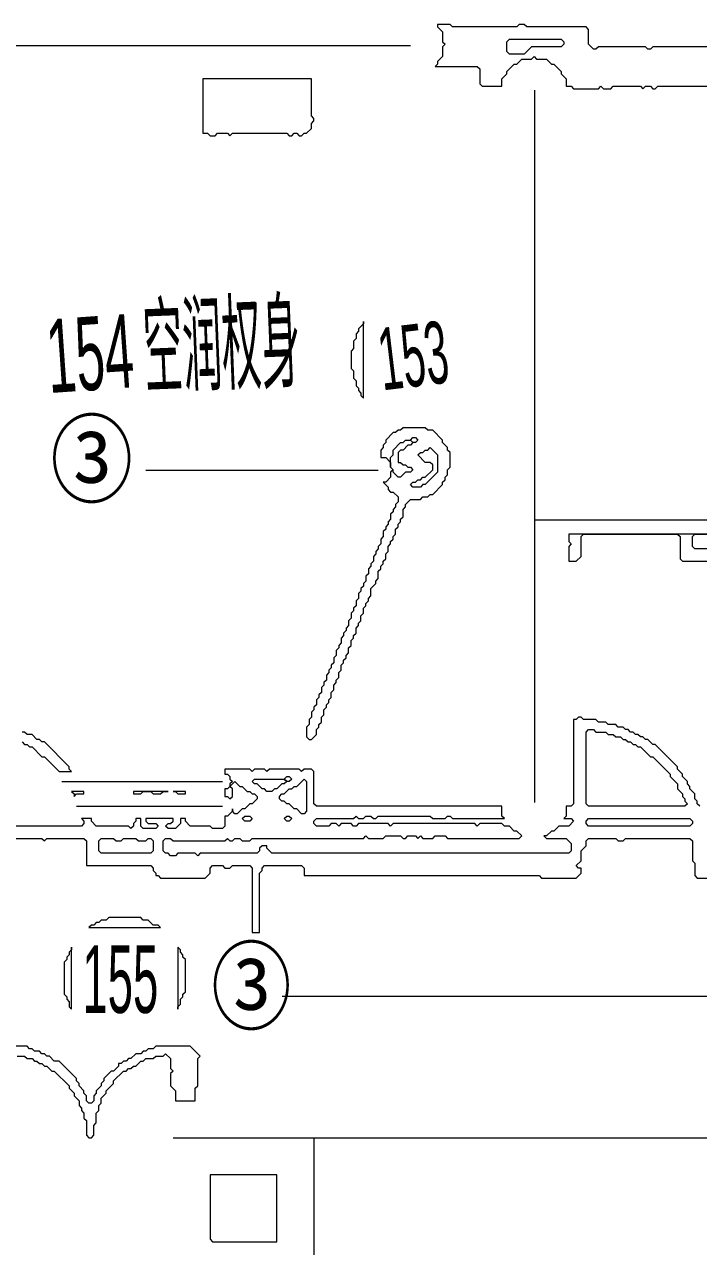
# Model space of a CAD drawing. Header units: millimetres. Extents: x 4 to 412, y 4 to 290.
# Drawn here: x 114.63 to 138.5, y 181.54 to 224.8 of the extents above; entities that cross this region are included whole.
import ezdxf

# ---------------------------------------------------------------- set-up
doc = ezdxf.new("R2010")
doc.units = ezdxf.units.MM
for name, color, linetype, lineweight in [('OCR_TEXT', 6, 'CONTINUOUS', 0), ('TRACE_CURVE', 6, 'CONTINUOUS', 0), ('TRACE_STRAIGHT', 5, 'CONTINUOUS', 0), ('TRACE_TEXT_SYMBOL', 6, 'CONTINUOUS', 0)]:
    doc.layers.add(name, color=color, linetype=linetype, lineweight=lineweight)
doc.styles.add('wqy-unicode', font='wqy-unicode')

msp = doc.modelspace()

# ---------------------------------------------------------------- linework, layer by layer
at = {"layer": 'TRACE_CURVE', "color": 6}
for points in [[(129.26, 224.803), (129.26, 224.716), (129.435, 224.541), (129.435, 224.19), (129.522, 224.103), (129.435, 224.015), (129.435, 223.665), (129.26, 223.49), (129.26, 223.402), (129.172, 223.315), (130.661, 223.315), (130.748, 223.227), (130.748, 222.701), (130.836, 222.614), (131.537, 222.614), (131.537, 222.877), (131.712, 223.052), (131.712, 223.139), (131.974, 223.402), (132.062, 223.402), (132.237, 223.577), (132.588, 223.577), (132.675, 223.665), (132.763, 223.577), (133.113, 223.577), (133.288, 223.402), (133.376, 223.402), (133.638, 223.139), (133.638, 223.052), (133.814, 222.877), (133.814, 222.614), (133.989, 222.614), (134.076, 222.526), (134.952, 222.526), (135.04, 222.614), (135.127, 222.526), (135.39, 222.526), (135.477, 222.614), (136.441, 222.614), (136.528, 222.526), (136.616, 222.614), (136.791, 222.614), (136.879, 222.526), (136.966, 222.526), (137.054, 222.614), (144.322, 222.614)], [(146.687, 224.015), (136.879, 224.015), (136.791, 223.928), (136.704, 223.928), (136.616, 224.015), (134.952, 224.015), (134.864, 223.928), (134.777, 223.928), (134.602, 224.103), (134.602, 224.628), (134.514, 224.716), (132.412, 224.716), (132.325, 224.803), (132.15, 224.803), (132.062, 224.716), (129.785, 224.716), (129.698, 224.803), (129.26, 224.803)], [(139.068, 206.763), (133.901, 206.763), (133.901, 206.5), (133.989, 206.413)], [(133.989, 206.413), (133.901, 206.325), (133.901, 205.8), (134.164, 205.8), (134.339, 205.975), (134.339, 206.675), (134.427, 206.763), (137.754, 206.763), (137.842, 206.675), (137.842, 205.887), (137.93, 205.8), (141.695, 205.8)], [(144.76, 206.238), (138.367, 206.238), (138.28, 206.325), (138.28, 206.675), (138.367, 206.763), (139.506, 206.763)], [(135.828, 199.932), (135.653, 199.932), (135.565, 200.02), (135.302, 200.02), (135.215, 200.107), (134.952, 200.107), (134.864, 200.195), (134.427, 200.195), (134.339, 200.282), (134.251, 200.282), (134.164, 200.195), (134.076, 200.195), (134.076, 197.217), (133.989, 197.13), (133.814, 197.13), (133.814, 196.779), (133.726, 196.692), (133.989, 196.692), (134.076, 196.604), (133.901, 196.429), (133.551, 196.429), (133.376, 196.254), (133.288, 196.254), (133.113, 196.079), (133.025, 196.079), (133.113, 195.991), (133.814, 195.991), (133.989, 195.816), (133.989, 195.553), (133.901, 195.466), (123.392, 195.466), (123.217, 195.641), (123.217, 195.729), (123.042, 195.729), (122.954, 195.641), (122.954, 195.553), (122.867, 195.466), (120.853, 195.466), (120.765, 195.378), (120.677, 195.466), (120.064, 195.466), (119.977, 195.378), (119.802, 195.378), (119.714, 195.466), (119.627, 195.466), (119.539, 195.553), (119.539, 195.904), (119.627, 195.991), (119.802, 195.991), (119.889, 195.904), (121.728, 195.904), (121.816, 195.991), (121.903, 195.904), (121.991, 195.904), (122.079, 195.991), (122.254, 195.991), (122.341, 195.904), (122.604, 195.904), (122.692, 195.991), (126.632, 195.991), (126.72, 196.079), (126.808, 195.991), (127.333, 195.991), (127.421, 196.079)], [(138.543, 197.13), (138.455, 197.217), (138.455, 197.305), (138.367, 197.393), (138.367, 197.568), (138.192, 197.743), (138.192, 197.83), (138.105, 197.918), (138.105, 198.006), (137.93, 198.181), (137.93, 198.268), (137.754, 198.443), (137.754, 198.531), (136.966, 199.319), (136.879, 199.319), (136.704, 199.494), (136.616, 199.494), (136.528, 199.582), (136.441, 199.582), (136.353, 199.669), (136.266, 199.669), (136.178, 199.757), (136.09, 199.757), (136.003, 199.845), (135.915, 199.845), (135.828, 199.932)], [(114.547, 199.407), (114.635, 199.319), (114.722, 199.319), (114.81, 199.232), (114.898, 199.232), (115.248, 198.881), (115.335, 198.881), (115.861, 198.356), (116.299, 198.356), (116.211, 198.443), (116.211, 198.531), (115.335, 199.407), (115.248, 199.407), (115.16, 199.494), (115.073, 199.494), (114.898, 199.669), (114.722, 199.669), (114.635, 199.757), (114.547, 199.757)], [(124.356, 198.443), (123.305, 198.443), (123.217, 198.356), (123.129, 198.443), (122.779, 198.443), (122.692, 198.356), (122.604, 198.443), (121.728, 198.443), (121.728, 198.268), (121.816, 198.268), (121.903, 198.181), (121.903, 198.093), (121.991, 198.006), (121.903, 197.918), (121.903, 197.83), (121.816, 197.743), (121.728, 197.743), (121.728, 197.48), (121.816, 197.48), (121.903, 197.393), (121.991, 197.48), (121.991, 197.743), (121.903, 197.83), (122.079, 198.006), (122.254, 197.83), (122.341, 197.83), (122.516, 197.655), (122.604, 197.655), (122.692, 197.568), (122.779, 197.568), (122.867, 197.48), (122.867, 197.393), (122.692, 197.217), (122.604, 197.217), (122.429, 197.042), (122.341, 197.042), (122.166, 196.867), (122.079, 196.867), (121.991, 196.955), (121.991, 197.042), (121.991, 196.955), (121.816, 196.779), (121.728, 196.779), (121.728, 196.429), (121.641, 196.342), (121.29, 196.342), (121.203, 196.429), (120.502, 196.429), (120.327, 196.604), (120.327, 196.692), (120.152, 196.692), (120.152, 196.517), (119.977, 196.342), (119.714, 196.342), (119.627, 196.429), (119.714, 196.517), (119.802, 196.517), (119.889, 196.604), (119.889, 196.692), (118.926, 196.692), (118.926, 196.604), (119.013, 196.517), (119.276, 196.517), (119.364, 196.429)], [(127.421, 196.079), (127.946, 196.079), (128.034, 195.991), (128.121, 195.991), (128.209, 196.079), (128.472, 196.079), (128.559, 195.991), (128.647, 196.079), (128.734, 195.991), (129.085, 195.991), (129.172, 196.079), (129.522, 196.079), (129.61, 195.991), (132.15, 195.991), (132.237, 196.079), (132.062, 196.254), (131.974, 196.254), (131.799, 196.429), (131.624, 196.429), (131.537, 196.517), (130.748, 196.517), (130.661, 196.429), (130.573, 196.517), (127.683, 196.517), (127.596, 196.429), (127.508, 196.517), (126.457, 196.517), (126.37, 196.429), (126.282, 196.429), (126.195, 196.517), (125.844, 196.517), (125.757, 196.429), (125.669, 196.517), (125.494, 196.517), (125.406, 196.429), (124.969, 196.429), (124.881, 196.517), (124.881, 196.604), (124.969, 196.692), (126.282, 196.692), (126.37, 196.779), (126.457, 196.692), (126.632, 196.692), (126.72, 196.779), (126.895, 196.779), (126.983, 196.692), (127.07, 196.692), (127.158, 196.779), (128.997, 196.779), (129.085, 196.692), (129.522, 196.692), (129.61, 196.779), (129.698, 196.779), (129.785, 196.692), (131.624, 196.692), (131.537, 196.779), (131.537, 197.13), (124.969, 197.13), (124.881, 197.217), (124.881, 198.356), (124.793, 198.443), (124.531, 198.443), (124.443, 198.356), (124.356, 198.443)], [(119.364, 196.429), (119.276, 196.342), (118.838, 196.342), (118.751, 196.429), (118.751, 196.692), (118.576, 196.692), (118.576, 196.604), (118.488, 196.517), (118.488, 196.429), (118.4, 196.342), (118.313, 196.429), (117.174, 196.429), (116.999, 196.604), (116.999, 196.692), (116.649, 196.692), (116.737, 196.604), (116.737, 196.517), (116.649, 196.429), (113.058, 196.429)], [(113.058, 195.991), (115.248, 195.991), (115.335, 195.904), (115.423, 195.991), (116.737, 195.991), (116.824, 195.904), (116.824, 195.028), (119.101, 195.028), (119.189, 194.94), (119.189, 194.853), (119.276, 194.765), (119.276, 194.678), (119.364, 194.678), (119.451, 194.59), (121.028, 194.59), (121.203, 194.765), (121.203, 194.94), (121.29, 195.028), (121.641, 195.028), (121.728, 194.94), (121.903, 194.94), (121.991, 195.028), (122.604, 195.028), (122.692, 194.94), (122.692, 192.664), (122.954, 192.664), (122.954, 194.765), (123.042, 194.853), (123.042, 194.94), (123.129, 195.028), (124.443, 195.028), (124.531, 194.94), (124.531, 194.678), (132.85, 194.678), (132.938, 194.59), (134.164, 194.59), (134.339, 194.765), (134.339, 194.94), (134.251, 194.94), (134.164, 195.028), (134.339, 195.203), (134.339, 195.553), (134.514, 195.729), (134.514, 195.904), (134.602, 195.991), (135.565, 195.991), (135.653, 195.904), (135.828, 195.904), (135.915, 195.991), (138.192, 195.991), (138.28, 195.904), (138.28, 195.203), (138.367, 195.116), (138.367, 194.678), (138.455, 194.59), (145.461, 194.59)]]:
    msp.add_lwpolyline(points, dxfattribs=at)
for points in [[(131.712, 224.19), (131.799, 224.278), (133.638, 224.278), (133.726, 224.19), (133.726, 224.103), (133.638, 224.015), (132.588, 224.015), (132.325, 223.752), (131.799, 223.752), (131.712, 223.84)], [(134.514, 199.757), (134.602, 199.845), (134.777, 199.845), (134.864, 199.757), (135.215, 199.757), (135.302, 199.669), (135.477, 199.669), (135.565, 199.582), (135.74, 199.582), (135.828, 199.494), (135.915, 199.494), (136.003, 199.407), (136.09, 199.407), (136.178, 199.319), (136.266, 199.319), (136.353, 199.232), (136.441, 199.232), (136.791, 198.881), (136.879, 198.881), (137.492, 198.268), (137.492, 198.181), (137.754, 197.918), (137.754, 197.743), (137.93, 197.568), (137.93, 197.48), (138.017, 197.393), (138.017, 197.305), (138.105, 197.217), (138.017, 197.13), (134.602, 197.13), (134.514, 197.217)], [(123.83, 198.093), (123.918, 198.181), (124.005, 198.181), (124.093, 198.093), (124.005, 198.006), (123.918, 198.006)], [(122.692, 198.006), (122.779, 198.093), (123.83, 198.093), (123.918, 198.006), (123.83, 197.918), (123.743, 197.918), (123.567, 197.743), (123.48, 197.743), (123.392, 197.655), (123.217, 197.655), (123.129, 197.743), (123.042, 197.743), (122.867, 197.918), (122.779, 197.918)], [(124.531, 198.093), (124.618, 198.006), (124.618, 196.955), (124.531, 196.867), (124.443, 196.867), (124.268, 197.042), (124.18, 197.042), (124.005, 197.217), (123.918, 197.217), (123.83, 197.305), (123.743, 197.305), (123.655, 197.393), (123.655, 197.48), (123.743, 197.568), (123.83, 197.568), (124.005, 197.743), (124.093, 197.743), (124.18, 197.83), (124.268, 197.83)], [(122.341, 196.692), (122.429, 196.779), (122.604, 196.779), (122.692, 196.692), (122.604, 196.604), (122.429, 196.604)], [(123.83, 196.692), (123.918, 196.779), (124.005, 196.779), (124.093, 196.692), (124.005, 196.604), (123.918, 196.604)], [(134.514, 196.604), (134.602, 196.692), (138.192, 196.692), (138.28, 196.604), (138.28, 196.517), (138.192, 196.429), (134.602, 196.429), (134.514, 196.517)], [(117.262, 195.904), (117.35, 195.991), (117.787, 195.991), (117.875, 195.904), (118.05, 195.904), (118.138, 195.991), (118.576, 195.991), (118.663, 195.904), (118.926, 195.904), (119.013, 195.991), (119.101, 195.991), (119.189, 195.904), (119.189, 195.553), (119.101, 195.466), (117.35, 195.466), (117.262, 195.553)]]:
    msp.add_lwpolyline(points, close=True, dxfattribs=at)
at = {"layer": 'TRACE_STRAIGHT', "color": 5}
for p, q in [((110.085, 224.059), (128.3, 224.059)), ((132.689, 222.479), (132.689, 197.261)), ((118.926, 209.031), (127.153, 209.031)), ((132.689, 207.272), (139.08, 207.272)), ((115.948, 198.006), (121.641, 198.006)), ((116.474, 197.13), (121.641, 197.13)), ((123.753, 190.41), (159.002, 190.41)), ((119.889, 185.398), (152.111, 185.398)), ((124.877, 185.398), (124.877, 155.269))]:
    msp.add_line(p, q, dxfattribs=at)
at = {"layer": 'TRACE_TEXT_SYMBOL', "color": 6}
for points in [[(120.94, 222.877), (120.94, 220.95), (121.115, 220.95), (121.203, 220.862), (121.378, 220.862), (121.466, 220.95), (121.816, 220.95), (121.903, 220.862), (121.991, 220.95), (123.918, 220.95), (124.005, 220.862), (124.093, 220.862), (124.18, 220.95), (124.268, 220.95), (124.356, 220.862), (124.443, 220.862), (124.531, 220.95), (124.618, 220.95), (124.793, 221.125), (124.793, 221.3), (124.881, 221.388), (124.881, 221.475), (124.793, 221.563), (124.793, 222.877)], [(126.632, 214.294), (126.632, 214.207), (126.457, 214.032), (126.457, 213.944), (126.37, 213.856), (126.37, 213.681), (126.282, 213.594), (126.282, 213.331), (126.195, 213.243), (126.195, 212.63), (126.282, 212.543), (126.282, 212.28), (126.37, 212.193), (126.37, 212.017), (126.457, 211.93), (126.457, 211.842), (126.545, 211.755), (126.545, 211.667), (126.632, 211.58)], [(128.034, 210.003), (128.121, 210.091), (128.296, 210.091), (128.384, 210.003), (128.296, 209.916), (128.209, 209.916), (128.034, 209.74), (127.946, 209.74), (127.859, 209.653), (127.859, 209.303), (127.946, 209.303), (128.034, 209.215), (128.121, 209.215), (128.209, 209.127), (128.296, 209.127), (128.384, 209.04), (128.296, 208.952), (128.121, 208.952), (127.946, 208.777), (127.859, 208.777), (127.683, 208.952), (127.683, 209.04), (127.596, 209.127), (127.596, 209.478), (127.683, 209.565), (127.683, 209.74), (127.946, 210.003)], [(128.296, 210.091), (128.384, 210.178), (128.472, 210.178), (128.559, 210.091), (128.472, 210.003), (128.384, 210.003)], [(128.909, 209.74), (128.997, 209.828), (129.26, 209.565), (129.26, 208.952), (128.822, 208.514), (128.734, 208.514), (128.647, 208.427), (128.384, 208.427), (128.296, 208.514), (128.384, 208.602), (128.472, 208.602), (128.559, 208.69), (128.647, 208.69), (128.734, 208.777), (128.822, 208.777), (129.085, 209.04), (129.085, 209.215), (128.997, 209.303), (128.822, 209.303), (128.559, 209.565), (128.647, 209.653), (128.734, 209.653), (128.822, 209.74)], [(116.299, 197.655), (116.386, 197.568), (116.386, 197.48), (116.474, 197.568), (116.737, 197.568), (116.737, 197.655)], [(118.488, 197.655), (118.488, 197.568), (118.751, 197.568), (118.838, 197.655), (119.101, 197.655), (119.189, 197.568), (119.451, 197.568), (119.539, 197.655), (119.714, 197.655)], [(119.889, 197.655), (119.977, 197.655), (120.064, 197.568), (120.327, 197.568), (120.327, 197.655)], [(117.612, 193.189), (117.525, 193.101), (117.35, 193.101), (117.262, 193.014), (117.174, 193.014), (117.087, 192.926), (116.999, 192.926), (116.912, 192.839), (119.451, 192.839), (119.364, 192.926), (119.189, 192.926), (119.013, 193.101), (118.838, 193.101), (118.751, 193.189)], [(116.299, 192.138), (116.299, 192.05), (116.211, 191.963), (116.211, 191.875), (116.124, 191.788), (116.124, 191.7), (116.036, 191.613), (116.036, 190.474), (116.124, 190.387), (116.124, 190.299), (116.211, 190.211), (116.211, 190.036), (116.299, 189.949)], [(120.064, 192.138), (120.064, 189.949), (120.064, 190.036), (120.152, 190.124), (120.152, 190.299), (120.24, 190.387), (120.24, 190.474), (120.327, 190.562), (120.327, 191.7), (120.24, 191.788), (120.24, 191.875), (120.152, 191.963), (120.152, 192.05)], [(121.203, 184.081), (121.203, 181.804), (121.29, 181.717), (123.567, 181.717), (123.567, 184.081)]]:
    msp.add_lwpolyline(points, close=True, dxfattribs=at)
for points in [[(128.034, 210.529), (127.946, 210.441), (127.859, 210.441), (127.771, 210.354), (127.683, 210.354), (127.421, 210.091), (127.421, 210.003), (127.333, 209.916), (127.333, 209.828), (127.245, 209.74), (127.245, 209.478), (127.421, 209.478), (127.596, 209.303), (127.596, 209.127), (127.683, 209.04), (127.596, 208.952), (127.596, 208.777), (127.421, 208.602), (127.333, 208.602), (127.508, 208.427), (127.508, 208.339), (127.596, 208.252), (127.683, 208.252), (127.859, 208.077), (127.859, 207.901), (127.771, 207.814), (127.771, 207.726), (127.683, 207.639), (127.683, 207.551), (127.596, 207.464), (127.596, 207.288), (127.508, 207.201), (127.508, 207.113), (127.421, 207.026), (127.421, 206.938), (127.333, 206.851), (127.333, 206.675), (127.245, 206.588), (127.245, 206.413), (127.158, 206.325), (127.158, 206.238), (127.07, 206.15), (127.07, 206.062), (126.983, 205.975), (126.983, 205.8), (126.895, 205.712), (126.895, 205.624), (126.808, 205.537), (126.808, 205.362), (126.72, 205.274), (126.72, 205.099), (126.632, 205.011), (126.632, 204.924), (126.545, 204.836), (126.545, 204.749), (126.457, 204.661), (126.457, 204.486), (126.37, 204.398), (126.37, 204.223), (126.282, 204.136), (126.282, 204.048), (126.195, 203.961), (126.195, 203.785), (126.107, 203.698)], [(129.435, 210.003), (129.435, 210.091), (129.085, 210.441), (128.909, 210.441), (128.822, 210.529), (128.034, 210.529)], [(126.019, 202.472), (126.107, 202.559), (126.107, 202.735), (126.195, 202.822), (126.195, 202.997), (126.282, 203.085), (126.282, 203.172), (126.37, 203.26), (126.37, 203.435), (126.457, 203.523), (126.457, 203.61), (126.545, 203.698), (126.545, 203.873), (126.632, 203.961), (126.632, 204.136), (126.72, 204.223), (126.72, 204.311), (126.808, 204.398), (126.808, 204.486), (126.895, 204.574), (126.895, 204.836), (127.07, 205.011), (127.07, 205.099), (127.158, 205.187), (127.158, 205.449), (127.245, 205.537), (127.245, 205.624), (127.333, 205.712), (127.333, 205.8), (127.421, 205.887), (127.421, 206.062), (127.508, 206.15), (127.508, 206.325), (127.596, 206.413), (127.596, 206.5), (127.683, 206.588), (127.683, 206.675), (127.771, 206.763), (127.771, 206.938), (127.859, 207.026), (127.859, 207.113), (127.946, 207.201), (127.946, 207.288), (128.034, 207.376), (128.034, 207.639), (128.121, 207.726), (128.121, 207.814), (128.296, 207.989), (128.647, 207.989), (128.734, 208.077), (128.909, 208.077), (128.997, 208.164), (129.085, 208.164), (129.435, 208.514), (129.435, 208.602), (129.522, 208.69), (129.522, 208.777), (129.61, 208.865), (129.61, 209.04), (129.698, 209.127), (129.698, 209.653), (129.61, 209.74), (129.61, 209.828), (129.435, 210.003)], [(126.107, 203.698), (126.107, 203.523), (126.019, 203.435), (126.019, 203.348), (125.932, 203.26), (125.932, 203.172), (125.844, 203.085), (125.844, 202.91), (125.757, 202.822), (125.757, 202.735), (125.669, 202.647), (125.669, 202.472), (125.582, 202.384), (125.582, 202.209), (125.494, 202.122), (125.494, 202.034), (125.406, 201.946), (125.406, 201.859), (125.319, 201.771), (125.319, 201.596), (125.231, 201.509), (125.231, 201.421), (125.144, 201.333), (125.144, 201.158), (125.056, 201.071), (125.056, 200.983), (124.969, 200.895), (124.969, 200.72), (124.881, 200.633), (124.881, 200.545), (124.793, 200.458), (124.793, 200.282), (124.706, 200.195), (124.706, 200.02), (124.618, 199.932), (124.618, 199.582), (124.706, 199.494), (124.793, 199.494), (124.969, 199.669), (124.969, 199.845), (125.056, 199.932), (125.056, 200.02), (125.144, 200.107), (125.144, 200.282), (125.231, 200.37), (125.231, 200.545), (125.319, 200.633), (125.319, 200.72), (125.406, 200.808), (125.406, 200.895), (125.494, 200.983), (125.494, 201.158), (125.582, 201.246), (125.582, 201.421), (125.669, 201.509), (125.669, 201.596), (125.757, 201.684), (125.757, 201.859), (125.844, 201.946), (125.844, 202.122), (125.932, 202.209), (125.932, 202.297), (126.019, 202.384), (126.019, 202.472)], [(118.926, 188.197), (119.189, 188.197), (119.276, 188.285), (119.539, 188.285), (119.627, 188.372), (119.802, 188.197), (119.802, 187.847), (119.889, 187.759), (119.802, 187.672), (119.802, 187.234), (119.977, 187.059), (119.977, 186.708), (120.677, 186.708), (120.677, 187.146), (120.765, 187.234), (120.765, 188.197), (120.853, 188.285), (120.502, 188.635), (119.276, 188.635), (119.189, 188.548), (119.013, 188.548), (118.926, 188.46), (118.838, 188.46), (118.751, 188.372), (118.576, 188.372), (118.4, 188.197), (118.313, 188.197), (118.225, 188.11), (118.138, 188.11), (118.05, 188.022), (117.963, 188.022), (117.963, 187.934), (117.787, 187.759), (117.7, 187.759), (117.437, 187.497), (117.437, 187.409), (117.35, 187.321), (117.35, 187.234), (117.174, 187.059), (117.174, 186.971), (117.087, 186.884), (117.087, 186.708), (116.999, 186.621), (116.912, 186.621), (116.824, 186.708), (116.824, 186.884), (116.737, 186.971), (116.737, 187.059), (116.561, 187.234), (116.561, 187.321), (116.474, 187.409), (116.474, 187.497), (115.861, 188.11), (115.686, 188.11), (115.511, 188.285), (115.423, 188.285), (115.335, 188.372), (115.248, 188.372), (115.16, 188.46), (114.985, 188.46), (114.898, 188.548), (114.81, 188.548), (114.722, 188.635), (113.409, 188.635)], [(114.372, 188.285), (114.635, 188.285), (114.722, 188.197), (114.898, 188.197), (114.985, 188.11), (115.073, 188.11), (115.16, 188.022), (115.248, 188.022), (115.335, 187.934), (115.423, 187.934), (115.598, 187.759), (115.686, 187.759), (116.211, 187.234), (116.211, 187.146), (116.386, 186.971), (116.386, 186.884), (116.561, 186.708), (116.561, 186.533), (116.649, 186.446), (116.649, 186.358), (116.737, 186.271), (116.737, 186.095), (116.824, 186.008), (116.824, 185.482), (116.912, 185.395), (116.999, 185.395), (117.087, 185.482), (117.087, 185.833), (117.174, 185.92), (117.174, 186.271), (117.262, 186.358), (117.262, 186.533), (117.35, 186.621), (117.35, 186.796), (117.525, 186.971), (117.525, 187.059), (117.787, 187.321), (117.787, 187.409), (118.138, 187.759), (118.225, 187.759), (118.313, 187.847), (118.4, 187.847), (118.488, 187.934), (118.576, 187.934), (118.751, 188.11), (118.838, 188.11), (118.926, 188.197)]]:
    msp.add_lwpolyline(points, dxfattribs=at)

# ---------------------------------------------------------------- texts
at = {"layer": 'OCR_TEXT', "color": 6, "style": 'wqy-unicode'}
for s, height, rotation, width, p in [('空润权身', 2.7332, 2.2906, 0.372602, (118.89, 212.044)), ('154', 2.6038, 3.9909, 0.528165, (115.507, 211.754)), ('153', 2.2029, 6.9112, 0.499387, (127.307, 211.847))]:
    msp.add_text(s, height=height, rotation=rotation, dxfattribs=dict(at, width=width)).set_placement(p)
for s, height, width, p in [('③', 2.527, 0.852214, (115.542, 208.147)), ('155', 2.3908, 0.503715, (116.681, 189.816)), ('③', 2.527, 0.828541, (121.234, 189.493))]:
    msp.add_text(s, height=height, dxfattribs=dict(at, width=width)).set_placement(p)

doc.saveas('drawing.dxf')
